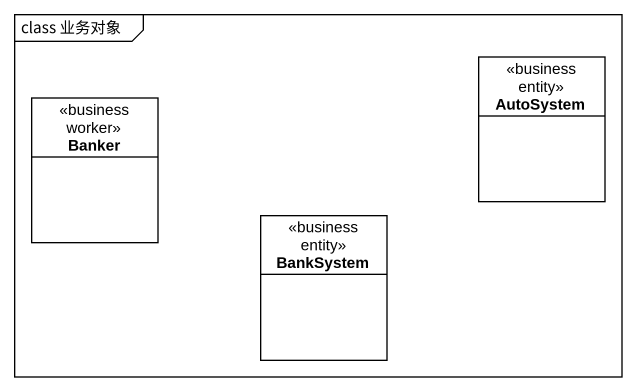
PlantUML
@startuml
mainframe class 业务对象
hide circle
hide empty members
class AutoSystem <<business entity>>
class Banker <<business worker>>
class BankSystem <<business entity>>
@enduml
